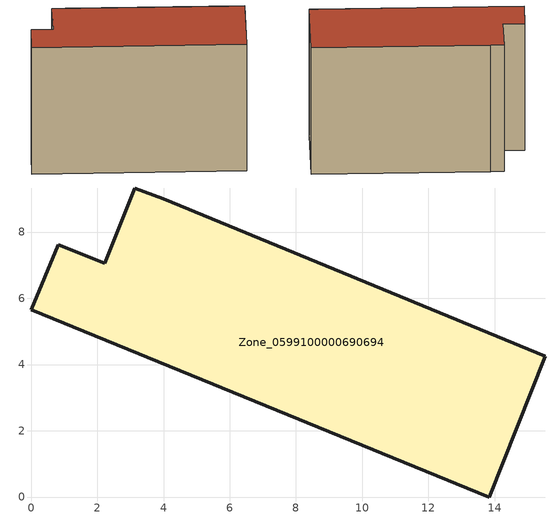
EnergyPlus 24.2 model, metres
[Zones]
Zone_0599100000690694
 floor ground (C_G): 0,5.65 0.82,7.62 2.23,7.06 3.14,9.33 4,9 15.53,4.24 13.84,0 z0
 wall outside (C_F): 13.84,0 15.53,4.24 4,9 3.14,9.33 2.23,7.06 0.82,7.62 0,5.65 13.84,0 z0:10.81
 roof outside (C_R): 0.82,7.62 0,5.65 13.84,0 15.53,4.24 4,9 3.14,9.33 2.23,7.06 z10.81
[BUILDING]
Pand.0599100000690694: North Axis=0; Terrain=City; Loads Convergence Tolerance Value=0.04; Temperature Convergence Tolerance Value=0.4; Solar Distribution=FullExterior; Maximum Number of Warmup Days=25; Minimum Number of Warmup Days=1
[Site:Location]
Rotterdam.The.Hague.AP_ZH_NLD Design_Conditions: Latitude=51.96; Longitude=4.45; Time Zone=1; Elevation=-4.5
[SITE:GROUNDTEMPERATURE:BUILDINGSURFACE]
18, 18, 18, 18, 18, 18, 18, 18, 18, 18, 18, 18
[MATERIAL] Thermal Absorptance=0.9; Solar Absorptance=0.7; Visible Absorptance=0.7
Name | Roughness | Thickness | Conductivity | Density | Specific Heat
G.TI.1946 | MediumSmooth | 0.15 | 1 | 540 | 1210
F.TI.1946 | Rough | 0.3 | 0.857143 | 1920 | 840
R.TI.1946 | MediumRough | 0.2 | 0.1 | 1500 | 1000
[CONSTRUCTION]
C_G: G.TI.1946
C_F: F.TI.1946
C_R: R.TI.1946
[ZONE]
Zone_0599100000690694: Type=1; Multiplier=1; Ceiling Height=Autocalculate; Volume=Autocalculate; Floor Area=autocalculate; Part of Total Floor Area=Yes
[ZONEINFILTRATION:DESIGNFLOWRATE]
Infil_Zone_0599100000690694: Zone or ZoneList or Space or SpaceList=Zone_0599100000690694; Schedule=AlwaysOn; Design Flow Rate Calculation Method=Flow/Area; Flow Rate per Floor Area=0.003; Constant Term Coefficient=1; Temperature Term Coefficient=0; Velocity Term Coefficient=0; Velocity Squared Term Coefficient=0
[HVACTEMPLATE:ZONE:IDEALLOADSAIRSYSTEM]
Zone_0599100000690694: Maximum Heating Supply Air Temperature=50; Minimum Cooling Supply Air Temperature=13; Maximum Heating Supply Air Humidity Ratio=0.0156; Minimum Cooling Supply Air Humidity Ratio=0.0077; Heating Limit=NoLimit; Cooling Limit=NoLimit; Dehumidification Control Type=ConstantSensibleHeatRatio; Cooling Sensible Heat Ratio=0.7; Dehumidification Setpoint=60; Humidification Control Type=None; Humidification Setpoint=30; Outdoor Air Method=None; Outdoor Air Flow Rate per Person=0.00944; Outdoor Air Flow Rate per Zone Floor Area=0; Outdoor Air Flow Rate per Zone=0; Demand Controlled Ventilation Type=None; Outdoor Air Economizer Type=NoEconomizer; Heat Recovery Type=None; Sensible Heat Recovery Effectiveness=0.7; Latent Heat Recovery Effectiveness=0.65
[ZONECONTROL:THERMOSTAT]
ThermostatControl_Zone_0599100000690694: Zone or ZoneList=Zone_0599100000690694; Control Type Schedule=DualSetpointControlType; Control 1=Thermostat_Zone_0599100000690694; Temperature Difference Between Cutout And Setpoint=0
[THERMOSTATSETPOINT:DUALSETPOINT]
Thermostat_Zone_0599100000690694: Heating Setpoint Temperature Schedule=HeatingSetpoint_Zone_0599100000690694; Cooling Setpoint Temperature Schedule=CoolingSetpoint_Zone_0599100000690694
[SCHEDULE:COMPACT]
HeatingSetpoint_Zone_0599100000690694: Through: 12/31, For: AllDays, Until: 24:00, 21
CoolingSetpoint_Zone_0599100000690694: Through: 12/31, For: AllDays, Until: 24:00, 24
DualSetpointControlType: Through: 12/31, For: AllDays, Until: 24:00, 4
AlwaysOn: Through: 12/31, For: AllDays, Until: 24:00, 1
